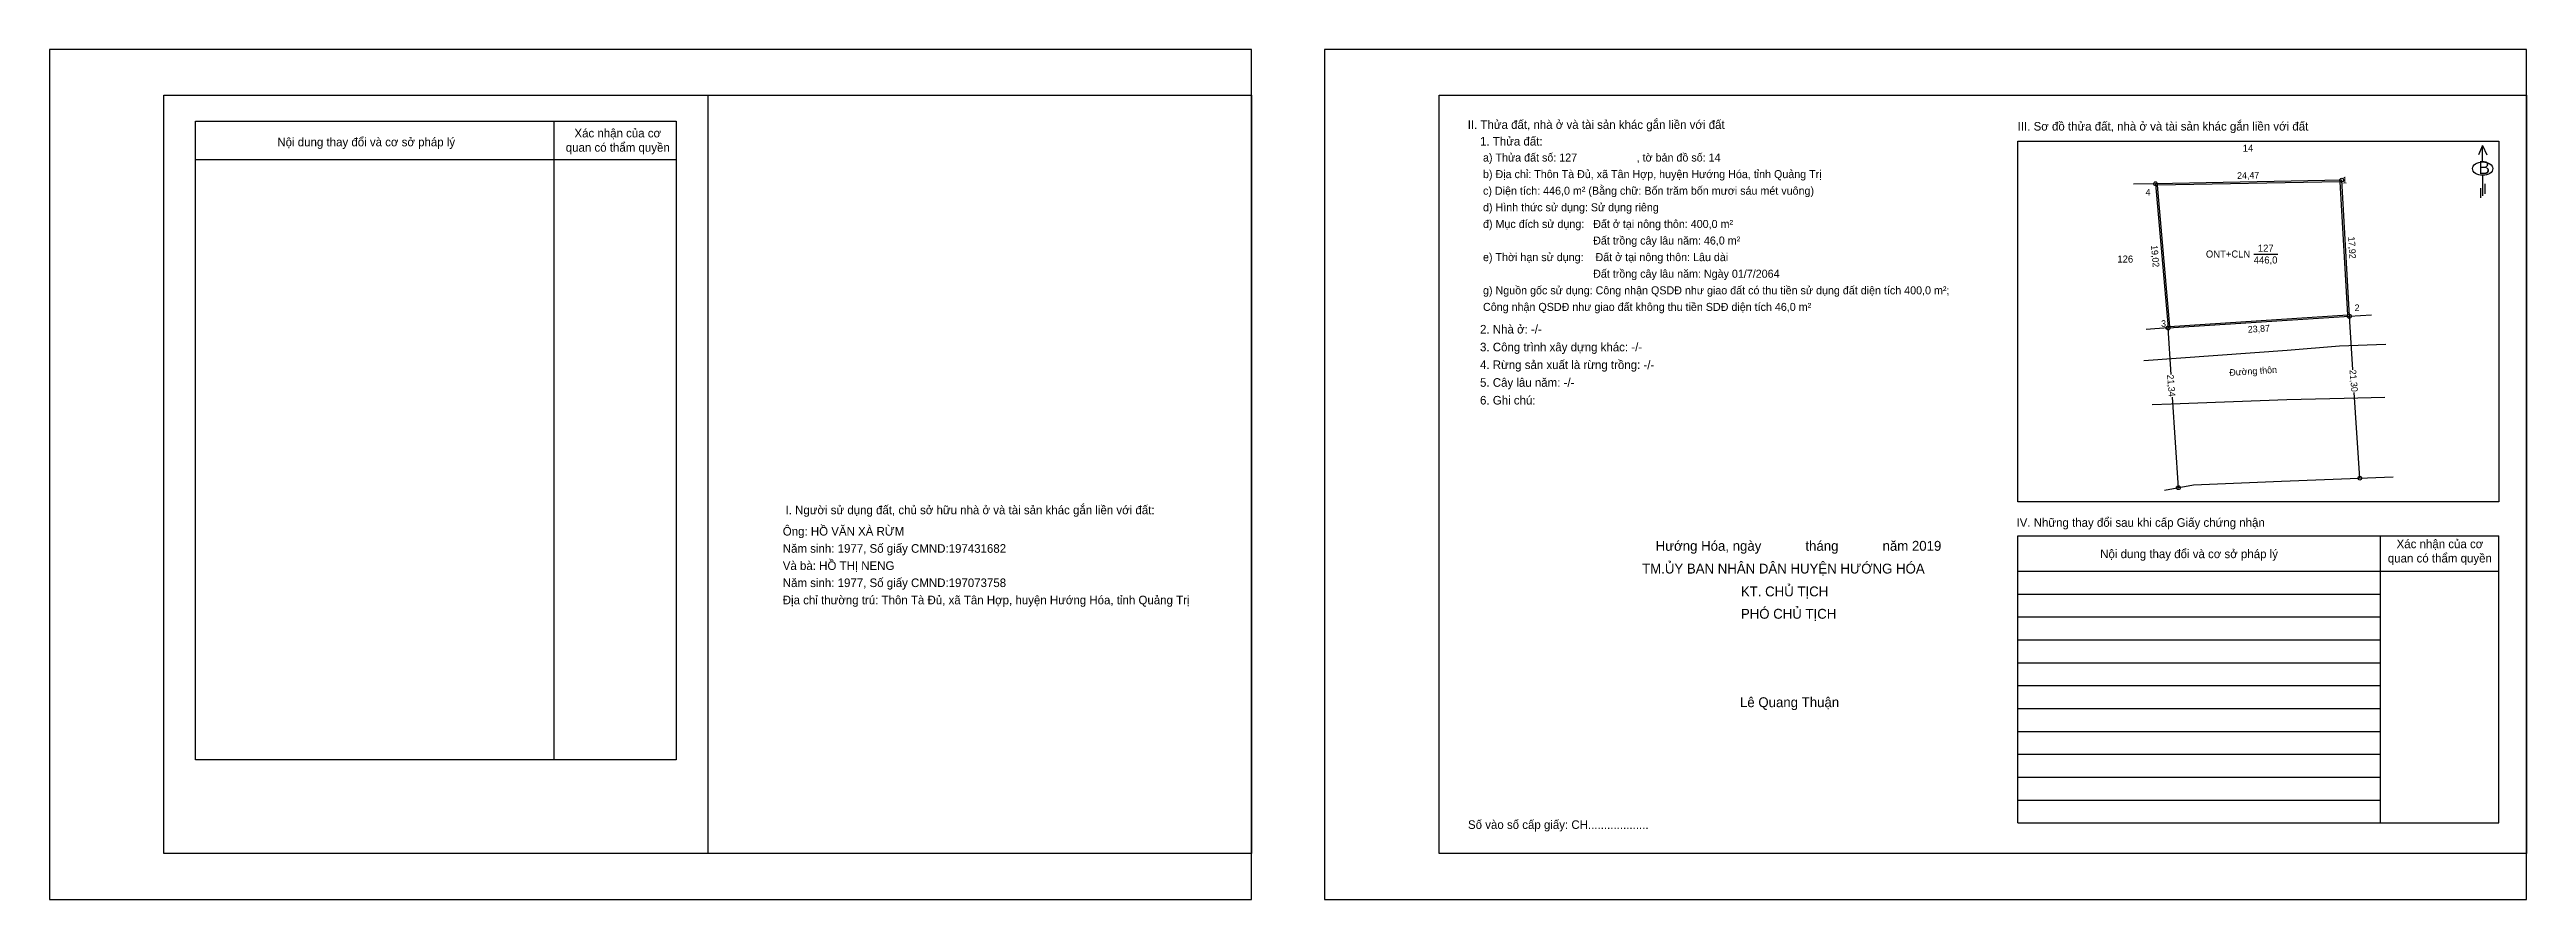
# Model space of a CAD drawing. Extents: x 553449 to 553774, y 1840369 to 1840481.
import ezdxf

# ---------------------------------------------------------------- set-up
doc = ezdxf.new("R2010")
doc.units = 0
for name, color, linetype in [('CanhThua', 7, 'Continuous'), ('ChieuDaiCanhThua', 7, 'Continuous'), ('Khung', 7, 'Continuous'), ('KhungInTrang1', 7, 'Continuous'), ('KhungInTrang2', 7, 'Continuous'), ('Level 1', 7, 'Continuous'), ('Level 2', 7, 'Continuous'), ('Level 22', 7, 'Continuous'), ('Level 23', 7, 'Continuous'), ('MocDinhThua', 7, 'Continuous'), ('NhanDiaChinhThua', 7, 'Continuous'), ('NhanTuCan', 7, 'Continuous'), ('ON', 7, 'Continuous'), ('RauThua', 7, 'Continuous'), ('SoHieuDinhThua', 7, 'Continuous'), ('Template', 7, 'Continuous'), ('ThongTin', 7, 'Continuous')]:
    doc.layers.add(name, color=color, linetype=linetype)

msp = doc.modelspace()

# ---------------------------------------------------------------- linework, layer by layer
at = {"layer": 'CanhThua'}
for p, q in [((553750.1, 1840463.91), (553725.63, 1840463.44)), ((553725.63, 1840463.44), (553727.28, 1840444.49)), ((553751.1, 1840446.02), (553750.1, 1840463.91)), ((553727.28, 1840444.49), (553751.1, 1840446.02))]:
    msp.add_line(p, q, dxfattribs=at)
at = {"layer": 'Khung'}
for p, q in [((553631.48, 1840475.06), (553774.38, 1840475.06)), ((553631.48, 1840375.41), (553631.48, 1840475.06)), ((553707.55, 1840421.63), (553707.55, 1840469.05)), ((553707.55, 1840469.05), (553770.73, 1840469.05)), ((553770.73, 1840469.05), (553770.73, 1840421.63)), ((553770.73, 1840421.63), (553707.55, 1840421.63))]:
    msp.add_line(p, q, dxfattribs=at)
msp.add_lwpolyline([(553606.81, 1840375.41), (553463.91, 1840375.41), (553463.91, 1840475.06), (553606.81, 1840475.06)], close=True, dxfattribs=at)
for points in [[(553535.36, 1840475.06), (553535.36, 1840375.41)], [(553774.38, 1840475.06), (553774.38, 1840375.41), (553631.48, 1840375.41)]]:
    msp.add_lwpolyline(points, dxfattribs=at)
at = {"layer": 'KhungInTrang1'}
msp.add_lwpolyline([(553448.87, 1840481.08), (553448.87, 1840369.39), (553606.81, 1840369.39), (553606.81, 1840481.08)], close=True, dxfattribs=at)
at = {"layer": 'KhungInTrang2'}
msp.add_lwpolyline([(553616.44, 1840481.08), (553616.44, 1840369.39), (553774.38, 1840369.39), (553774.38, 1840481.08)], close=True, dxfattribs=at)
at = {"layer": 'Level 1'}
for p, q in [((553727.67, 1840438.37), (553727.28, 1840444.49)), ((553751.55, 1840438.99), (553751.1, 1840446.02)), ((553728.63, 1840423.5), (553727.86, 1840435.4)), ((553752.47, 1840424.76), (553751.74, 1840436.02))]:
    msp.add_line(p, q, dxfattribs=at)
at = {"layer": 'Level 2'}
msp.add_lwpolyline([(553750.89, 1840446.21), (553749.91, 1840463.71), (553725.85, 1840463.24), (553727.46, 1840444.7)], close=True, dxfattribs=at)
at = {"layer": 'Level 22'}
for points in [[(553724.11, 1840440.21), (553742.91, 1840441.57), (553749.81, 1840442.14), (553755.89, 1840442.36)], [(553725.19, 1840434.42), (553727.67, 1840434.54), (553742.9, 1840435.11), (553750.43, 1840435.25), (553755.76, 1840435.41)]]:
    msp.add_lwpolyline(points, dxfattribs=at)
at = {"layer": 'Level 23'}
msp.add_line((553742.18, 1840424.34), (553756.85, 1840424.94), dxfattribs=at)
msp.add_lwpolyline([(553726.81, 1840423.16), (553730.62, 1840423.87), (553742.18, 1840424.34)], dxfattribs=at)
at = {"layer": 'MocDinhThua'}
for centre in [(553725.63, 1840463.44), (553750.1, 1840463.91), (553727.28, 1840444.49), (553751.1, 1840446.02), (553752.47, 1840424.76), (553728.63, 1840423.5)]:
    msp.add_circle(centre, 0.25, dxfattribs=at)
at = {"layer": 'NhanDiaChinhThua'}
msp.add_line((553738.54, 1840454.2), (553741.72, 1840454.2), dxfattribs=at)
at = {"layer": 'ON'}
for p, q in [((553468.05, 1840471.67), (553531.23, 1840471.67)), ((553468.05, 1840387.73), (553468.05, 1840471.67)), ((553531.23, 1840471.67), (553531.23, 1840387.73)), ((553468.05, 1840466.64), (553531.23, 1840466.64)), ((553707.55, 1840417.18), (553770.73, 1840417.18)), ((553755.14, 1840417.18), (553755.14, 1840379.45)), ((553707.55, 1840412.53), (553770.73, 1840412.53)), ((553707.55, 1840409.52), (553755.14, 1840409.52)), ((553707.55, 1840406.52), (553755.14, 1840406.52)), ((553707.55, 1840403.51), (553755.14, 1840403.51)), ((553707.55, 1840400.5), (553755.14, 1840400.5)), ((553707.55, 1840397.49), (553755.14, 1840397.49)), ((553707.55, 1840394.48), (553755.14, 1840394.48)), ((553707.55, 1840391.47), (553755.14, 1840391.47)), ((553707.55, 1840388.47), (553755.14, 1840388.47)), ((553707.55, 1840385.46), (553755.14, 1840385.46)), ((553707.55, 1840382.45), (553755.14, 1840382.45))]:
    msp.add_line(p, q, dxfattribs=at)
for points in [[(553515.16, 1840471.67), (553515.16, 1840387.73)], [(553707.55, 1840379.45), (553707.55, 1840417.18)], [(553770.73, 1840379.45), (553770.73, 1840417.18)], [(553531.23, 1840387.73), (553468.05, 1840387.73)]]:
    msp.add_lwpolyline(points, dxfattribs=at)
at = {"layer": 'RauThua'}
for p, q in [((553725.63, 1840463.44), (553722.73, 1840463.38)), ((553727.28, 1840444.49), (553724.39, 1840444.3)), ((553751.1, 1840446.02), (553753.99, 1840446.21))]:
    msp.add_line(p, q, dxfattribs=at)
at = {"layer": 'Template'}
for p, q in [((553768.61, 1840468.45), (553768.06, 1840467.25)), ((553768.61, 1840466.32), (553768.61, 1840468.45)), ((553768.61, 1840468.45), (553769.15, 1840467.25)), ((553768.62, 1840464.56), (553768.62, 1840461.87)), ((553768.92, 1840463.43), (553768.92, 1840462.13)), ((553768.33, 1840462.88), (553768.33, 1840461.57)), ((553707.55, 1840379.45), (553770.73, 1840379.45))]:
    msp.add_line(p, q, dxfattribs=at)
msp.add_ellipse((553768.62, 1840465.43), major_axis=(1.34, 0), ratio=0.655849, dxfattribs=at)

# ---------------------------------------------------------------- texts
at = {"layer": 'ChieuDaiCanhThua'}
for s, rotation, p in [('24,47', 1.1004, (553736.36, 1840464.08)), ('19,02', 274.9763, (553725.03, 1840455.33)), ('17,92', 273.1993, (553750.95, 1840456.47)), ('23,87', 3.6752, (553737.78, 1840443.86)), ('21,34', 274.9763, (553727.14, 1840438.33)), ('Đường thôn', 3.6752, (553735.36, 1840438.19)), ('21,30', 274.9763, (553751.12, 1840438.96))]:
    msp.add_text(s, height=0.87, rotation=rotation, dxfattribs=at).set_placement(p)
at = {"layer": 'NhanDiaChinhThua'}
for s, p in [('ONT+CLN', (553732.25, 1840453.74)), ('446,0', (553738.54, 1840452.96)), ('127', (553739.08, 1840454.51))]:
    msp.add_text(s, height=0.928, dxfattribs=at).set_placement(p)
at = {"layer": 'NhanTuCan'}
for s, p in [('14', (553737.09, 1840467.65)), ('126', (553720.62, 1840453.08))]:
    msp.add_text(s, height=0.928, dxfattribs=at).set_placement(p)
at = {"layer": 'ON'}
for s, height, p in [('Xác nhận của cơ ', 1.1281, (553517.85, 1840469.53)), ('Nội dung thay đổi và cơ sở pháp lý', 1.1281, (553478.81, 1840468.36)), ('quan có thẩm quyền', 1.1281, (553516.71, 1840467.65)), ('I. Người sử dụng đất, chủ sở hữu nhà ở và tài sản khác gắn liền với đất:', 1.1281, (553545.59, 1840420.01)), ('IV. Những thay đổi sau khi cấp Giấy chứng nhận', 1.1281, (553707.36, 1840418.36)), ('Nội dung thay đổi và cơ sở pháp lý', 1.1281, (553718.36, 1840414.24)), ('quan có thẩm quyền', 1.1281, (553756.16, 1840413.67)), ('Xác nhận của cơ ', 1.1281, (553757.31, 1840415.55)), ('Lê Quang Thuận', 1.2988, (553671.02, 1840394.66))]:
    msp.add_text(s, height=height, dxfattribs=at).set_placement(p)
at = {"layer": 'SoHieuDinhThua'}
for s, p in [('1', (553750.17, 1840463.48)), ('4', (553724.32, 1840461.89)), ('2', (553751.79, 1840446.71)), ('3', (553726.36, 1840444.64))]:
    msp.add_text(s, height=0.87, dxfattribs=at).set_placement(p)
at = {"layer": 'Template'}
for s, height, p in [('II. Thửa đất, nhà ở và tài sản khác gắn liền với đất', 1.1281, (553635.24, 1840470.65)), ('III. Sơ đồ thửa đất, nhà ở và tài sản khác gắn liền với đất', 1.1281, (553707.51, 1840470.43)), ('B', 1.69, (553768.07, 1840464.72)), ('Hướng Hóa, ngày            tháng            năm 2019', 1.2988, (553659.94, 1840415.21)), ('TM.ỦY BAN NHÂN DÂN HUYỆN HƯỚNG HÓA', 1.2988, (553658.16, 1840412.22)), ('KT. CHỦ TỊCH', 1.2988, (553671.14, 1840409.22)), ('PHÓ CHỦ TỊCH', 1.2988, (553671.14, 1840406.28)), ('Số vào sổ cấp giấy: CH...................', 1.1281, (553635.28, 1840378.66))]:
    msp.add_text(s, height=height, dxfattribs=at).set_placement(p)
at = {"layer": 'ThongTin'}
for s, height, p in [('1. Thửa đất: ', 1.1281, (553636.86, 1840468.46)), (' a) Thửa đất số: 127                    , tờ bản đồ số: 14', 1.0529, (553636.86, 1840466.36)), (' b) Địa chỉ: Thôn Tà Đủ, xã Tân Hợp, huyện Hướng Hóa, tỉnh Quảng Trị', 1.0529, (553636.86, 1840464.18)), (' c) Diện tích: 446,0 m² (Bằng chữ: Bốn trăm bốn mươi sáu mét vuông)', 1.0529, (553636.86, 1840462)), (' d) Hình thức sử dụng: Sử dụng riêng', 1.0529, (553636.86, 1840459.82)), (' đ) Mục đích sử dụng:   Đất ở tại nông thôn: 400,0 m²', 1.0529, (553636.86, 1840457.63)), (' e) Thời hạn sử dụng:    Đất ở tại nông thôn: Lâu dài', 1.0529, (553636.86, 1840453.27)), ('                                      Đất trồng cây lâu năm: 46,0 m²', 1.0529, (553636.86, 1840455.45)), ('                                      Đất trồng cây lâu năm: Ngày 01/7/2064', 1.0529, (553636.86, 1840451.09)), (' g) Nguồn gốc sử dụng: Công nhận QSDĐ như giao đất có thu tiền sử dụng đất diện tích 400,0 m²;', 1.0529, (553636.86, 1840448.91)), (' Công nhận QSDĐ như giao đất không thu tiền SDĐ diện tích 46,0 m²', 1.0529, (553636.86, 1840446.73)), ('2. Nhà ở: -/-', 1.1281, (553636.86, 1840443.76)), ('3. Công trình xây dựng khác: -/-', 1.1281, (553636.86, 1840441.42)), ('4. Rừng sản xuất là rừng trồng: -/-', 1.1281, (553636.86, 1840439.09)), ('5. Cây lâu năm: -/-', 1.1281, (553636.86, 1840436.76)), ('6. Ghi chú:', 1.1281, (553636.86, 1840434.43)), ('Ông: HỒ VĂN XÀ RỪM', 1.1281, (553545.23, 1840417.21)), ('Năm sinh: 1977, Số giấy CMND:197431682', 1.1281, (553545.23, 1840414.95)), ('Và bà: HỒ THỊ NENG', 1.1281, (553545.23, 1840412.69)), ('Năm sinh: 1977, Số giấy CMND:197073758', 1.1281, (553545.23, 1840410.44)), ('Địa chỉ thường trú: Thôn Tà Đủ, xã Tân Hợp, huyện Hướng Hóa, tỉnh Quảng Trị', 1.1281, (553545.23, 1840408.18))]:
    msp.add_text(s, height=height, dxfattribs=at).set_placement(p)

doc.saveas('drawing.dxf')
